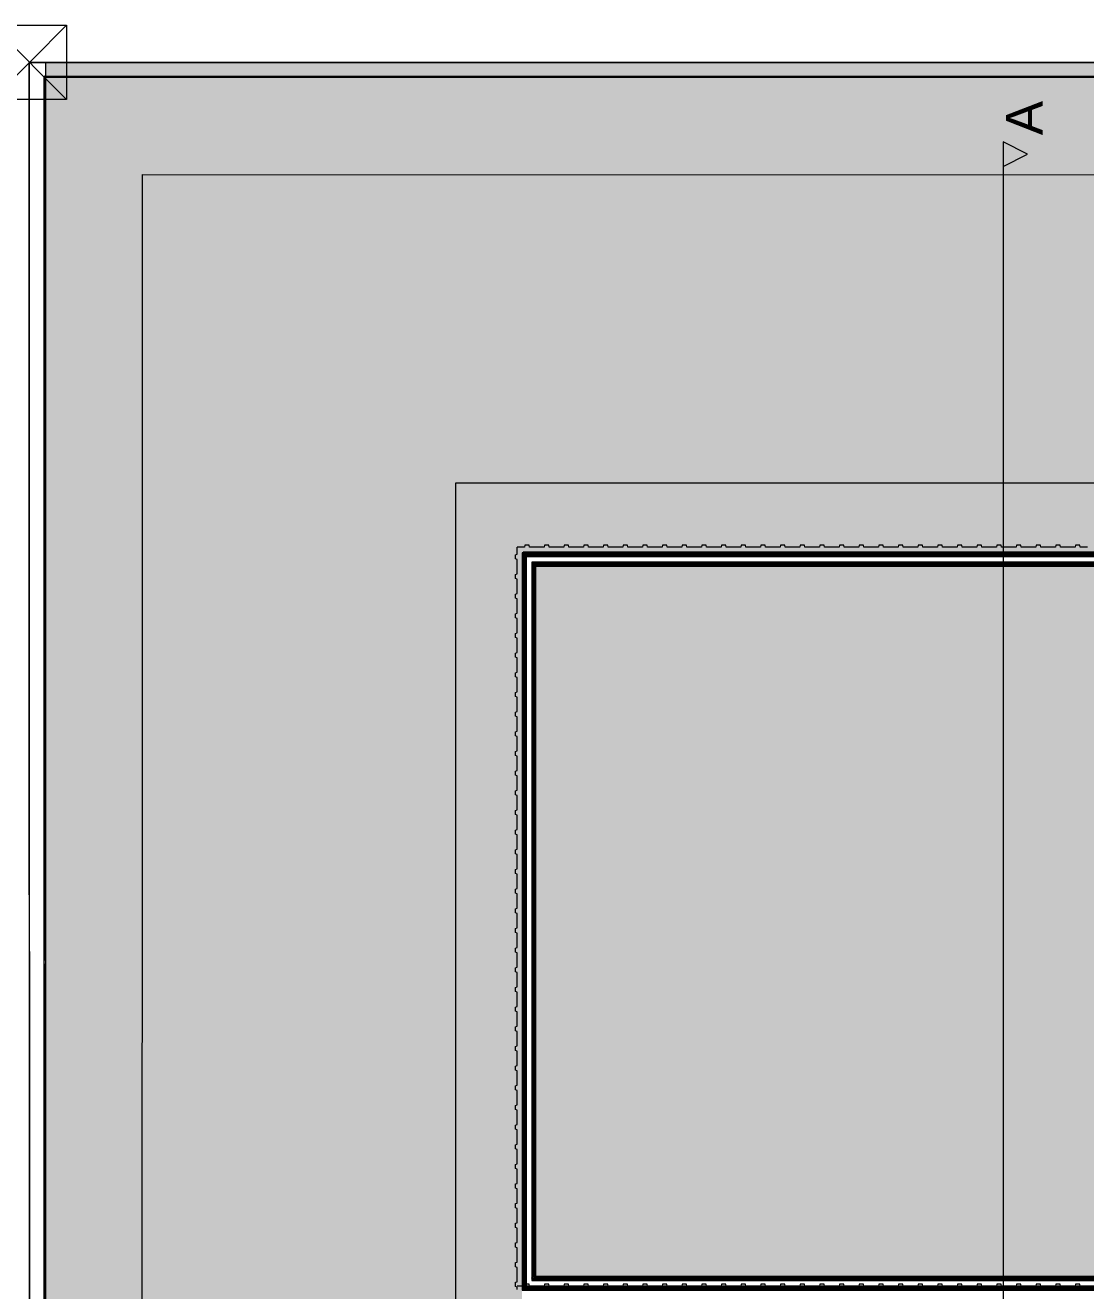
# Model space of a CAD drawing. Header units: millimetres. Extents: x 141848 to 1648660, y -465012 to -151356.
# Drawn here: x 152755 to 174324, y -188422 to -162683 of the extents above; entities that cross this region are included whole.
import ezdxf

# ---------------------------------------------------------------- set-up
doc = ezdxf.new("R2010")
doc.units = ezdxf.units.MM
doc.header["$MEASUREMENT"] = 0
doc.linetypes.add('Wipeout_Contour', pattern=[1000, 0, -1000])
for name, color, linetype in [('Divers - Dessin général', 7, 'Continuous'), ('Intérieur - Agencement', 7, 'Continuous'), ('Marques - Coupes', 7, 'Continuous'), ('Sols_ Dalles', 7, 'Continuous'), ('TopoAlt', 7, 'Continuous')]:
    doc.layers.add(name, color=color, linetype=linetype)
doc.styles.add('STYLE_GENERE_2', font='')
doc.styles.get('STYLE_GENERE_2').set_extended_font_data('Arial')
pattern_1 = [(45, (0, 175), (-55.68466, 55.68466), [0, -52.5, 0, -78.75]), (110, (175, 175), (74.000794, 26.934086), [0, -38.5, 0, -66.5])]
pattern_2 = [(45, (0, 0), (-7.0710678, 7.0710678), [])]

# ---------------------------------------------------------------- blocks, each defined once
blk = doc.blocks.new('Dalle_17_2', base_point=(162881, -188411))
at = {"layer": 'Sols_ Dalles', "linetype": 'Continuous', "lineweight": 0, "true_color": 0x3f3f3f}
blk.add_hatch(color=250, dxfattribs=at).paths.add_polyline_path([(162881, -188411), (191996, -188411), (219226, -188411), (219226, -173400), (162881, -173400)])
at = {"layer": 'Sols_ Dalles', "color": 250, "linetype": 'Continuous', "lineweight": 5, "true_color": 0x1f1f1f, "flags": 128}
blk.add_lwpolyline([(162881, -188411), (191996, -188411), (219226, -188411), (219226, -173400), (162881, -173400)], close=True, dxfattribs=at)
blk = doc.blocks.new('Mur_92_2', base_point=(162861, -173411))
at = {"color": 254, "linetype": 'Wipeout_Contour', "lineweight": 0, "ltscale": 1189537.602383008}
blk.add_wipeout([(162876, -173426), (162876, -173426), (162861, -173411), (162861, -173411), (162861, -173426)], dxfattribs=at)
at = {"linetype": 'Continuous', "lineweight": 5, "true_color": 0x5f5f5f}
h = blk.add_hatch(dxfattribs=at)
h.set_pattern_fill('Enduit_0002', color=251, style=0, pattern_type=2)
h.set_pattern_definition(pattern_1)
h.paths.add_polyline_path([(162876, -173426), (162876, -173426), (162861, -173411), (162861, -173411), (162861, -173426)])
h = blk.add_hatch(dxfattribs=at)
h.set_pattern_fill('Enduit_0002', color=251, style=0, pattern_type=2)
h.set_pattern_definition(pattern_1)
h.paths.add_polyline_path([(162876, -173426), (162876, -173426), (162876, -173426)])
at = {"color": 254, "linetype": 'Wipeout_Contour', "lineweight": 0, "ltscale": 1189839.153421994}
blk.add_wipeout([(162946, -173496), (162946, -173496), (162876, -173426), (162876, -173426), (162876, -173496)], dxfattribs=at)
at = {"linetype": 'Continuous', "lineweight": 5, "true_color": 0x5f5f5f}
h = blk.add_hatch(dxfattribs=at)
h.set_pattern_fill('Briques_terre_cuite__int_94', color=251, style=0, pattern_type=2)
h.set_pattern_definition(pattern_2)
h.paths.add_polyline_path([(162946, -173496), (162946, -173496), (162876, -173426), (162876, -173426), (162876, -173496)])
h = blk.add_hatch(dxfattribs=at)
h.set_pattern_fill('Briques_terre_cuite__int_94', color=251, style=0, pattern_type=2)
h.set_pattern_definition(pattern_2)
h.paths.add_polyline_path([(162946, -173496), (162946, -173496), (162946, -173496)])
at = {"color": 254, "linetype": 'Wipeout_Contour', "lineweight": 0, "ltscale": 1190476.01544338}
blk.add_wipeout([(163056, -173606), (163056, -173606), (162946, -173496), (162946, -173496), (162946, -173606)], dxfattribs=at)
at = {"linetype": 'Continuous', "lineweight": 5, "true_color": 0x5f5f5f}
h = blk.add_hatch(dxfattribs=at)
h.set_pattern_fill('Enduit_0002', color=251, style=0, pattern_type=2)
h.set_pattern_definition(pattern_1)
h.paths.add_polyline_path([(163126, -173676), (163126, -173691), (163141, -173691), (163126, -173676)])
at = {"color": 254, "linetype": 'Wipeout_Contour', "lineweight": 0, "ltscale": 1314299.566792344}
blk.add_wipeout([(162876, -173426), (219191, -173415), (219191, -173415), (219191, -173400), (162876, -173411)], dxfattribs=at)
at = {"linetype": 'Continuous', "lineweight": 5, "true_color": 0x5f5f5f}
h = blk.add_hatch(dxfattribs=at)
h.set_pattern_fill('Enduit_0002', color=251, style=0, pattern_type=2)
h.set_pattern_definition(pattern_1)
h.paths.add_polyline_path([(162876, -173426), (219191, -173415), (219191, -173415), (219191, -173400), (162876, -173411)])
at = {"color": 254, "linetype": 'Wipeout_Contour', "lineweight": 0, "ltscale": 952839.831692}
blk.add_wipeout([(163126, -173676), (163056, -173606), (163056, -173606), (163056, -173676)], dxfattribs=at)
at = {"linetype": 'Continuous', "lineweight": 5, "true_color": 0x5f5f5f}
h = blk.add_hatch(dxfattribs=at)
h.set_pattern_fill('Briques_terre_cuite__int_94', color=251, style=0, pattern_type=2)
h.set_pattern_definition(pattern_2)
h.paths.add_polyline_path([(163126, -173676), (163056, -173606), (163056, -173606), (163056, -173676)])
at = {"color": 254, "linetype": 'Wipeout_Contour', "lineweight": 0, "ltscale": 713720.790997}
blk.add_wipeout([(162876, -173411), (162861, -173411), (162876, -173426)], dxfattribs=at)
at = {"linetype": 'Continuous', "lineweight": 5, "true_color": 0x5f5f5f}
h = blk.add_hatch(dxfattribs=at)
h.set_pattern_fill('Enduit_0002', color=251, style=0, pattern_type=2)
h.set_pattern_definition(pattern_1)
h.paths.add_polyline_path([(162876, -173411), (162861, -173411), (162876, -173426)])
at = {"color": 254, "linetype": 'Wipeout_Contour', "lineweight": 0, "ltscale": 1314389.090496602}
blk.add_wipeout([(162946, -173496), (219121, -173485), (219121, -173485), (219121, -173415), (162946, -173426)], dxfattribs=at)
at = {"linetype": 'Continuous', "lineweight": 5, "true_color": 0x5f5f5f}
h = blk.add_hatch(dxfattribs=at)
h.set_pattern_fill('Briques_terre_cuite__int_94', color=251, style=0, pattern_type=2)
h.set_pattern_definition(pattern_2)
h.paths.add_polyline_path([(162946, -173496), (219121, -173485), (219121, -173485), (219121, -173415), (162946, -173426)])
at = {"color": 254, "linetype": 'Wipeout_Contour', "lineweight": 0, "ltscale": 713899.779704}
blk.add_wipeout([(162946, -173426), (162876, -173426), (162946, -173496)], dxfattribs=at)
at = {"linetype": 'Continuous', "lineweight": 5, "true_color": 0x5f5f5f}
h = blk.add_hatch(dxfattribs=at)
h.set_pattern_fill('Briques_terre_cuite__int_94', color=251, style=0, pattern_type=2)
h.set_pattern_definition(pattern_2)
h.paths.add_polyline_path([(162946, -173426), (162876, -173426), (162946, -173496)])
at = {"color": 254, "linetype": 'Wipeout_Contour', "lineweight": 0, "ltscale": 1314592.312209502}
blk.add_wipeout([(163056, -173606), (219011, -173595), (219011, -173595), (219011, -173485), (163056, -173496)], dxfattribs=at)
at = {"color": 254, "linetype": 'Wipeout_Contour', "lineweight": 0, "ltscale": 714280.513116}
blk.add_wipeout([(163056, -173496), (162946, -173496), (163056, -173606)], dxfattribs=at)
at = {"color": 7, "linetype": 'Continuous', "lineweight": 5}
for p, q in [((162876, -173426), (162876, -173426)), ((162876, -173426), (162876, -173496)), ((162946, -173426), (162876, -173426)), ((219121, -173415), (162946, -173426))]:
    blk.add_line(p, q, dxfattribs=at)
at = {"color": 7, "linetype": 'Continuous', "lineweight": 5, "flags": 128}
for points in [[(219206, -173400), (162861, -173411)], [(162861, -173411), (162861, -173426)]]:
    blk.add_lwpolyline(points, dxfattribs=at)
at = {"color": 254, "linetype": 'Wipeout_Contour', "lineweight": 0, "ltscale": 1035467.929953014}
blk.add_wipeout([(163141, -173691), (218926, -173680), (218926, -173665), (163141, -173676)], dxfattribs=at)
at = {"linetype": 'Continuous', "lineweight": 5, "true_color": 0x5f5f5f}
h = blk.add_hatch(dxfattribs=at)
h.set_pattern_fill('Enduit_0002', color=251, style=0, pattern_type=2)
h.set_pattern_definition(pattern_1)
h.paths.add_polyline_path([(163141, -173691), (218926, -173680), (218926, -173665), (163141, -173676)])
at = {"color": 254, "linetype": 'Wipeout_Contour', "lineweight": 0, "ltscale": 714844.432472}
blk.add_wipeout([(163141, -173676), (163126, -173676), (163141, -173691)], dxfattribs=at)
at = {"linetype": 'Continuous', "lineweight": 5, "true_color": 0x5f5f5f}
h = blk.add_hatch(dxfattribs=at)
h.set_pattern_fill('Enduit_0002', color=251, style=0, pattern_type=2)
h.set_pattern_definition(pattern_1)
h.paths.add_polyline_path([(163141, -173676), (163126, -173676), (163141, -173691)])
at = {"color": 254, "linetype": 'Wipeout_Contour', "lineweight": 0, "ltscale": 1035356.158140917}
blk.add_wipeout([(163126, -173676), (218941, -173665), (218941, -173595), (163126, -173606)], dxfattribs=at)
at = {"linetype": 'Continuous', "lineweight": 5, "true_color": 0x5f5f5f}
h = blk.add_hatch(dxfattribs=at)
h.set_pattern_fill('Briques_terre_cuite__int_94', color=251, style=0, pattern_type=2)
h.set_pattern_definition(pattern_2)
h.paths.add_polyline_path([(163126, -173676), (218941, -173665), (218941, -173595), (163126, -173606)])
at = {"color": 254, "linetype": 'Wipeout_Contour', "lineweight": 0, "ltscale": 714663.009177}
blk.add_wipeout([(163126, -173606), (163056, -173606), (163126, -173676)], dxfattribs=at)
at = {"linetype": 'Continuous', "lineweight": 5, "true_color": 0x5f5f5f}
h = blk.add_hatch(dxfattribs=at)
h.set_pattern_fill('Briques_terre_cuite__int_94', color=251, style=0, pattern_type=2)
h.set_pattern_definition(pattern_2)
h.paths.add_polyline_path([(163126, -173606), (163056, -173606), (163126, -173676)])
at = {"color": 7, "linetype": 'Continuous', "lineweight": 5}
for p, q in [((162946, -173496), (162946, -173496)), ((162946, -173496), (162946, -173606)), ((163056, -173496), (162946, -173496)), ((219011, -173485), (163056, -173496)), ((163056, -173606), (163056, -173606)), ((163056, -173606), (163056, -173676)), ((163126, -173606), (163056, -173606)), ((218941, -173595), (163126, -173606)), ((163126, -173676), (218941, -173665)), ((163126, -173676), (163126, -173691))]:
    blk.add_line(p, q, dxfattribs=at)
at = {"color": 7, "linetype": 'Continuous', "lineweight": 5, "flags": 128}
blk.add_lwpolyline([(163141, -173691), (218926, -173680)], dxfattribs=at)
blk = doc.blocks.new('Mur_97_2', base_point=(162861, -188411))
at = {"linetype": 'Continuous', "lineweight": 5, "true_color": 0x5f5f5f}
h = blk.add_hatch(dxfattribs=at)
h.set_pattern_fill('Enduit_0002', color=251, style=0, pattern_type=2)
h.set_pattern_definition(pattern_1)
h.paths.add_polyline_path([(162861, -173411), (162861, -173411), (162861, -173411)])
at = {"color": 254, "linetype": 'Wipeout_Contour', "lineweight": 0, "ltscale": 747135.691001}
blk.add_wipeout([(162876, -188396), (162861, -188411), (162876, -188411)], dxfattribs=at)
at = {"linetype": 'Continuous', "lineweight": 5, "true_color": 0x5f5f5f}
h = blk.add_hatch(dxfattribs=at)
h.set_pattern_fill('Enduit_0002', color=251, style=0, pattern_type=2)
h.set_pattern_definition(pattern_1)
h.paths.add_polyline_path([(162876, -188396), (162861, -188411), (162876, -188411)])
at = {"color": 254, "linetype": 'Wipeout_Contour', "lineweight": 0, "ltscale": 747161.438435}
blk.add_wipeout([(162946, -188326), (162876, -188396), (162946, -188396)], dxfattribs=at)
at = {"linetype": 'Continuous', "lineweight": 5, "true_color": 0x5f5f5f}
h = blk.add_hatch(dxfattribs=at)
h.set_pattern_fill('Briques_terre_cuite__int_94', color=251, style=0, pattern_type=2)
h.set_pattern_definition(pattern_2)
h.paths.add_polyline_path([(162946, -188326), (162876, -188396), (162946, -188396)])
at = {"color": 254, "linetype": 'Wipeout_Contour', "lineweight": 0, "ltscale": 747162.170705}
blk.add_wipeout([(163056, -188216), (162946, -188326), (163056, -188326)], dxfattribs=at)
at = {"color": 254, "linetype": 'Wipeout_Contour', "lineweight": 0, "ltscale": 973897.616272}
blk.add_wipeout([(162876, -188396), (162876, -173426), (162861, -173426), (162861, -188396)], dxfattribs=at)
at = {"color": 254, "linetype": 'Wipeout_Contour', "lineweight": 0, "ltscale": 747055.019261}
blk.add_wipeout([(163141, -188131), (163126, -188146), (163141, -188146)], dxfattribs=at)
at = {"linetype": 'Continuous', "lineweight": 5, "true_color": 0x5f5f5f}
h = blk.add_hatch(dxfattribs=at)
h.set_pattern_fill('Enduit_0002', color=251, style=0, pattern_type=2)
h.set_pattern_definition(pattern_1)
h.paths.add_polyline_path([(162876, -188396), (162876, -173426), (162861, -173426), (162861, -188396)])
h = blk.add_hatch(dxfattribs=at)
h.set_pattern_fill('Enduit_0002', color=251, style=0, pattern_type=2)
h.set_pattern_definition(pattern_1)
h.paths.add_polyline_path([(163141, -188131), (163126, -188146), (163141, -188146)])
at = {"color": 254, "linetype": 'Wipeout_Contour', "lineweight": 0, "ltscale": 747106.645375}
blk.add_wipeout([(163126, -188146), (163056, -188216), (163126, -188216)], dxfattribs=at)
at = {"color": 254, "linetype": 'Wipeout_Contour', "lineweight": 0, "ltscale": 747114.431092}
blk.add_wipeout([(162861, -188396), (162861, -188411), (162876, -188396)], dxfattribs=at)
at = {"linetype": 'Continuous', "lineweight": 5, "true_color": 0x5f5f5f}
h = blk.add_hatch(dxfattribs=at)
h.set_pattern_fill('Briques_terre_cuite__int_94', color=251, style=0, pattern_type=2)
h.set_pattern_definition(pattern_2)
h.paths.add_polyline_path([(163126, -188146), (163056, -188216), (163126, -188216)])
h = blk.add_hatch(dxfattribs=at)
h.set_pattern_fill('Enduit_0002', color=251, style=0, pattern_type=2)
h.set_pattern_definition(pattern_1)
h.paths.add_polyline_path([(162861, -188396), (162861, -188411), (162876, -188396)])
at = {"color": 254, "linetype": 'Wipeout_Contour', "lineweight": 0, "ltscale": 974007.537374}
blk.add_wipeout([(162946, -188326), (162946, -173496), (162876, -173496), (162876, -188326)], dxfattribs=at)
at = {"linetype": 'Continuous', "lineweight": 5, "true_color": 0x5f5f5f}
h = blk.add_hatch(dxfattribs=at)
h.set_pattern_fill('Briques_terre_cuite__int_94', color=251, style=0, pattern_type=2)
h.set_pattern_definition(pattern_2)
h.paths.add_polyline_path([(162946, -188326), (162946, -173496), (162876, -173496), (162876, -188326)])
at = {"color": 254, "linetype": 'Wipeout_Contour', "lineweight": 0, "ltscale": 747062.600093}
blk.add_wipeout([(162876, -188326), (162876, -188396), (162946, -188326)], dxfattribs=at)
at = {"linetype": 'Continuous', "lineweight": 5, "true_color": 0x5f5f5f}
h = blk.add_hatch(dxfattribs=at)
h.set_pattern_fill('Briques_terre_cuite__int_94', color=251, style=0, pattern_type=2)
h.set_pattern_definition(pattern_2)
h.paths.add_polyline_path([(162876, -188326), (162876, -188396), (162946, -188326)])
at = {"color": 254, "linetype": 'Wipeout_Contour', "lineweight": 0, "ltscale": 974242.539655}
blk.add_wipeout([(163056, -188216), (163056, -173606), (162946, -173606), (162946, -188216)], dxfattribs=at)
at = {"color": 7, "linetype": 'Continuous', "lineweight": 5}
blk.add_line((162876, -173426), (162876, -173496), dxfattribs=at)
at = {"color": 254, "linetype": 'Wipeout_Contour', "lineweight": 0, "ltscale": 747006.906715}
blk.add_wipeout([(162946, -188216), (162946, -188326), (163056, -188216)], dxfattribs=at)
at = {"color": 7, "linetype": 'Continuous', "lineweight": 5}
for p, q in [((162876, -173496), (162876, -188326)), ((162876, -188326), (162876, -188396)), ((162876, -188396), (162946, -188396))]:
    blk.add_line(p, q, dxfattribs=at)
at = {"color": 7, "linetype": 'Continuous', "lineweight": 5, "flags": 128}
for points in [[(162861, -173426), (162861, -188411)], [(162861, -188411), (162876, -188411)]]:
    blk.add_lwpolyline(points, dxfattribs=at)
at = {"color": 254, "linetype": 'Wipeout_Contour', "lineweight": 0, "ltscale": 974592.870913}
blk.add_wipeout([(163141, -188131), (163141, -173691), (163126, -173691), (163126, -188131)], dxfattribs=at)
at = {"linetype": 'Continuous', "lineweight": 5, "true_color": 0x5f5f5f}
h = blk.add_hatch(dxfattribs=at)
h.set_pattern_fill('Enduit_0002', color=251, style=0, pattern_type=2)
h.set_pattern_definition(pattern_1)
h.paths.add_polyline_path([(163141, -188131), (163141, -173691), (163126, -173691), (163126, -188131)])
at = {"color": 254, "linetype": 'Wipeout_Contour', "lineweight": 0, "ltscale": 747033.759184}
blk.add_wipeout([(163126, -188131), (163126, -188146), (163141, -188131)], dxfattribs=at)
at = {"linetype": 'Continuous', "lineweight": 5, "true_color": 0x5f5f5f}
h = blk.add_hatch(dxfattribs=at)
h.set_pattern_fill('Enduit_0002', color=251, style=0, pattern_type=2)
h.set_pattern_definition(pattern_1)
h.paths.add_polyline_path([(163126, -188131), (163126, -188146), (163141, -188131)])
at = {"color": 254, "linetype": 'Wipeout_Contour', "lineweight": 0, "ltscale": 974479.821235}
blk.add_wipeout([(163126, -188146), (163126, -173676), (163056, -173676), (163056, -188146)], dxfattribs=at)
at = {"linetype": 'Continuous', "lineweight": 5, "true_color": 0x5f5f5f}
h = blk.add_hatch(dxfattribs=at)
h.set_pattern_fill('Briques_terre_cuite__int_94', color=251, style=0, pattern_type=2)
h.set_pattern_definition(pattern_2)
h.paths.add_polyline_path([(163126, -188146), (163126, -173676), (163056, -173676), (163056, -188146)])
at = {"color": 7, "linetype": 'Continuous', "lineweight": 5}
for p, q in [((162946, -173496), (162946, -173606)), ((163056, -173606), (163056, -173676)), ((163126, -173676), (163126, -173691))]:
    blk.add_line(p, q, dxfattribs=at)
at = {"color": 254, "linetype": 'Wipeout_Contour', "lineweight": 0, "ltscale": 747007.801228}
blk.add_wipeout([(163056, -188146), (163056, -188216), (163126, -188146)], dxfattribs=at)
at = {"linetype": 'Continuous', "lineweight": 5, "true_color": 0x5f5f5f}
h = blk.add_hatch(dxfattribs=at)
h.set_pattern_fill('Briques_terre_cuite__int_94', color=251, style=0, pattern_type=2)
h.set_pattern_definition(pattern_2)
h.paths.add_polyline_path([(163056, -188146), (163056, -188216), (163126, -188146)])
at = {"color": 7, "linetype": 'Continuous', "lineweight": 5}
for p, q in [((162946, -173606), (162946, -188216)), ((163056, -173676), (163056, -188146)), ((163126, -188146), (163126, -173691)), ((163056, -188146), (163056, -188216)), ((163126, -188146), (163141, -188146)), ((162946, -188216), (162946, -188326)), ((162946, -188326), (163056, -188326)), ((163056, -188216), (163126, -188216))]:
    blk.add_line(p, q, dxfattribs=at)
at = {"color": 7, "linetype": 'Continuous', "lineweight": 5, "flags": 128}
blk.add_lwpolyline([(163141, -188131), (163141, -173691)], dxfattribs=at)
blk = doc.blocks.new('Mur_115_2', base_point=(185576, -188411))
at = {"color": 254, "linetype": 'Wipeout_Contour', "lineweight": 0, "ltscale": 1026994.661016518}
blk.add_wipeout([(162876, -188411), (185576, -188411), (185576, -188396), (162876, -188396)], dxfattribs=at)
at = {"linetype": 'Continuous', "lineweight": 5, "true_color": 0x5f5f5f}
h = blk.add_hatch(dxfattribs=at)
h.set_pattern_fill('Enduit_0002', color=251, style=0, pattern_type=2)
h.set_pattern_definition(pattern_1)
h.paths.add_polyline_path([(162876, -188411), (185576, -188411), (185576, -188396), (162876, -188396)])
at = {"color": 254, "linetype": 'Wipeout_Contour', "lineweight": 0, "ltscale": 1026961.395313231}
blk.add_wipeout([(162946, -188396), (185576, -188396), (185576, -188326), (162946, -188326)], dxfattribs=at)
at = {"linetype": 'Continuous', "lineweight": 5, "true_color": 0x5f5f5f}
h = blk.add_hatch(dxfattribs=at)
h.set_pattern_fill('Briques_terre_cuite__int_94', color=251, style=0, pattern_type=2)
h.set_pattern_definition(pattern_2)
h.paths.add_polyline_path([(162946, -188396), (185576, -188396), (185576, -188326), (162946, -188326)])
at = {"color": 254, "linetype": 'Wipeout_Contour', "lineweight": 0, "ltscale": 1026841.07623664}
blk.add_wipeout([(163056, -188326), (185576, -188326), (185576, -188216), (163056, -188216)], dxfattribs=at)
at = {"color": 7, "linetype": 'Continuous', "lineweight": 5}
for p, q in [((162876, -188396), (162946, -188396)), ((162946, -188396), (185576, -188396))]:
    blk.add_line(p, q, dxfattribs=at)
at = {"color": 7, "linetype": 'Continuous', "lineweight": 5, "flags": 128}
blk.add_lwpolyline([(162876, -188411), (185576, -188411)], dxfattribs=at)
at = {"color": 254, "linetype": 'Wipeout_Contour', "lineweight": 0, "ltscale": 1026563.438399531}
blk.add_wipeout([(163141, -188146), (185576, -188146), (185576, -188131), (163141, -188131)], dxfattribs=at)
at = {"linetype": 'Continuous', "lineweight": 5, "true_color": 0x5f5f5f}
h = blk.add_hatch(dxfattribs=at)
h.set_pattern_fill('Enduit_0002', color=251, style=0, pattern_type=2)
h.set_pattern_definition(pattern_1)
h.paths.add_polyline_path([(163141, -188146), (185576, -188146), (185576, -188131), (163141, -188131)])
at = {"color": 254, "linetype": 'Wipeout_Contour', "lineweight": 0, "ltscale": 1026668.531769173}
blk.add_wipeout([(163126, -188216), (185576, -188216), (185576, -188146), (163126, -188146)], dxfattribs=at)
at = {"linetype": 'Continuous', "lineweight": 5, "true_color": 0x5f5f5f}
h = blk.add_hatch(dxfattribs=at)
h.set_pattern_fill('Briques_terre_cuite__int_94', color=251, style=0, pattern_type=2)
h.set_pattern_definition(pattern_2)
h.paths.add_polyline_path([(163126, -188216), (185576, -188216), (185576, -188146), (163126, -188146)])
at = {"color": 7, "linetype": 'Continuous', "lineweight": 5}
for p, q in [((163126, -188146), (163141, -188146)), ((185576, -188146), (163141, -188146)), ((162946, -188326), (163056, -188326)), ((163056, -188216), (163126, -188216)), ((163056, -188326), (185576, -188326)), ((163126, -188216), (185576, -188216))]:
    blk.add_line(p, q, dxfattribs=at)
at = {"color": 7, "linetype": 'Continuous', "lineweight": 5, "flags": 128}
blk.add_lwpolyline([(185576, -188131), (163141, -188131)], dxfattribs=at)
blk = doc.blocks.new('Tôle profilée 25_9')
at = {"color": 7, "linetype": 'Continuous', "lineweight": 5}
for p, q in [((0, 11600), (0, 11452.775)), ((0, 11452.775), (-38, 11443.25)), ((-38, 11443.25), (-38, 11356.75)), ((-38, 11356.75), (0, 11347.225)), ((0, 11347.225), (0, 11200)), ((0, 11200), (0, 11052.775)), ((0, 11052.775), (-38, 11043.25)), ((-38, 11043.25), (-38, 10956.75)), ((-38, 10956.75), (0, 10947.225)), ((0, 10947.225), (0, 10800)), ((0, 10652.775), (-38, 10643.25)), ((-38, 10643.25), (-38, 10556.75)), ((-38, 10556.75), (0, 10547.225)), ((0, 10800), (0, 10652.775)), ((0, 10547.225), (0, 10400)), ((0, 10400), (0, 10252.775)), ((0, 10252.775), (-38, 10243.25)), ((-38, 10243.25), (-38, 10156.75)), ((-38, 10156.75), (0, 10147.225)), ((0, 10147.225), (0, 10000)), ((0, 9852.775), (-38, 9843.25)), ((-38, 9843.25), (-38, 9756.75)), ((0, 10000), (0, 9852.775)), ((-38, 9756.75), (0, 9747.225)), ((0, 9747.225), (0, 9600)), ((0, 9600), (0, 9452.775)), ((0, 9452.775), (-38, 9443.25)), ((-38, 9443.25), (-38, 9356.75)), ((-38, 9356.75), (0, 9347.225)), ((0, 9347.225), (0, 9200)), ((0, 9052.775), (-38, 9043.25)), ((-38, 9043.25), (-38, 8956.75)), ((0, 9200), (0, 9052.775)), ((-38, 8956.75), (0, 8947.225)), ((0, 8947.225), (0, 8800)), ((0, 8800), (0, 8652.775)), ((0, 8652.775), (-38, 8643.25)), ((-38, 8643.25), (-38, 8556.75)), ((-38, 8556.75), (0, 8547.225)), ((0, 8547.225), (0, 8400)), ((0, 8252.775), (-38, 8243.25)), ((-38, 8243.25), (-38, 8156.75)), ((0, 8400), (0, 8252.775)), ((-38, 8156.75), (0, 8147.225)), ((0, 8147.225), (0, 8000)), ((0, 8000), (0, 7852.775)), ((0, 7852.775), (-38, 7843.25)), ((-38, 7843.25), (-38, 7756.75)), ((-38, 7756.75), (0, 7747.225)), ((0, 7747.225), (0, 7600)), ((0, 7600), (0, 7452.775)), ((0, 7452.775), (-38, 7443.25)), ((-38, 7443.25), (-38, 7356.75)), ((-38, 7356.75), (0, 7347.225)), ((0, 7347.225), (0, 7200)), ((0, 7052.775), (-38, 7043.25)), ((-38, 7043.25), (-38, 6956.75)), ((-38, 6956.75), (0, 6947.225)), ((0, 7200), (0, 7052.775)), ((0, 6947.225), (0, 6800)), ((0, 6800), (0, 6652.775)), ((0, 6652.775), (-38, 6643.25)), ((-38, 6643.25), (-38, 6556.75)), ((-38, 6556.75), (0, 6547.225)), ((0, 6547.225), (0, 6400)), ((0, 6252.775), (-38, 6243.25)), ((-38, 6243.25), (-38, 6156.75)), ((0, 6400), (0, 6252.775)), ((-38, 6156.75), (0, 6147.225)), ((0, 6147.225), (0, 6000)), ((0, 6000), (0, 5852.775)), ((0, 5852.775), (-38, 5843.25)), ((-38, 5843.25), (-38, 5756.75)), ((-38, 5756.75), (0, 5747.225)), ((0, 5747.225), (0, 5600)), ((0, 5452.775), (-38, 5443.25)), ((-38, 5443.25), (-38, 5356.75)), ((0, 5600), (0, 5452.775)), ((-38, 5356.75), (0, 5347.225)), ((0, 5347.225), (0, 5200)), ((0, 5200), (0, 5052.775)), ((0, 5052.775), (-38, 5043.25)), ((-38, 5043.25), (-38, 4956.75)), ((-38, 4956.75), (0, 4947.225)), ((0, 4947.225), (0, 4800)), ((0, 4652.775), (-38, 4643.25)), ((-38, 4643.25), (-38, 4556.75)), ((0, 4800), (0, 4652.775)), ((-38, 4556.75), (0, 4547.225)), ((0, 4547.225), (0, 4400)), ((0, 4400), (0, 4252.775)), ((0, 4252.775), (-38, 4243.25)), ((-38, 4243.25), (-38, 4156.75)), ((-38, 4156.75), (0, 4147.225)), ((0, 4147.225), (0, 4000)), ((0, 4000), (0, 3852.775)), ((0, 3852.775), (-38, 3843.25)), ((-38, 3843.25), (-38, 3756.75)), ((-38, 3756.75), (0, 3747.225)), ((0, 3747.225), (0, 3600)), ((0, 3452.775), (-38, 3443.25)), ((-38, 3443.25), (-38, 3356.75)), ((-38, 3356.75), (0, 3347.225)), ((0, 3600), (0, 3452.775)), ((0, 3347.225), (0, 3200)), ((0, 3200), (0, 3052.775)), ((0, 3052.775), (-38, 3043.25)), ((-38, 3043.25), (-38, 2956.75)), ((-38, 2956.75), (0, 2947.225)), ((0, 2947.225), (0, 2800)), ((0, 2652.775), (-38, 2643.25)), ((-38, 2643.25), (-38, 2556.75)), ((0, 2800), (0, 2652.775)), ((-38, 2556.75), (0, 2547.225)), ((0, 2547.225), (0, 2400)), ((0, 2400), (0, 2252.775)), ((0, 2252.775), (-38, 2243.25)), ((-38, 2243.25), (-38, 2156.75)), ((-38, 2156.75), (0, 2147.225)), ((0, 2147.225), (0, 2000)), ((0, 1852.775), (-38, 1843.25)), ((-38, 1843.25), (-38, 1756.75)), ((0, 2000), (0, 1852.775)), ((-38, 1756.75), (0, 1747.225)), ((0, 1747.225), (0, 1600)), ((0, 1600), (0, 1452.775)), ((0, 1452.775), (-38, 1443.25)), ((-38, 1443.25), (-38, 1356.75)), ((-38, 1356.75), (0, 1347.225)), ((0, 1347.225), (0, 1200)), ((0, 1052.775), (-38, 1043.25)), ((-38, 1043.25), (-38, 956.75)), ((0, 1200), (0, 1052.775)), ((-38, 956.75), (0, 947.225)), ((0, 947.225), (0, 800)), ((0, 800), (0, 652.775)), ((0, 652.775), (-38, 643.25)), ((-38, 643.25), (-38, 556.75)), ((-38, 556.75), (0, 547.225)), ((0, 547.225), (0, 400)), ((0, 400), (0, 252.775)), ((0, 252.775), (-38, 243.25)), ((-38, 243.25), (-38, 156.75)), ((-38, 156.75), (0, 147.225)), ((0, 147.225), (0, 0))]:
    blk.add_line(p, q, dxfattribs=at)
blk = doc.blocks.new('Tôle profilée 25_13')
at = {"color": 7, "linetype": 'Continuous', "lineweight": 5}
for p, q in [((0, 15052.775), (-38, 15043.25)), ((-38, 15043.25), (-38, 14956.75)), ((-38, 14956.75), (0, 14947.225)), ((0, 15100.328), (0, 15052.775)), ((0, 14947.225), (0, 14800)), ((0, 14800), (0, 14652.775)), ((0, 14652.775), (-38, 14643.25)), ((-38, 14643.25), (-38, 14556.75)), ((-38, 14556.75), (0, 14547.225)), ((0, 14547.225), (0, 14400)), ((0, 14252.775), (-38, 14243.25)), ((-38, 14243.25), (-38, 14156.75)), ((-38, 14156.75), (0, 14147.225)), ((0, 14400), (0, 14252.775)), ((0, 14147.225), (0, 14000)), ((0, 14000), (0, 13852.775)), ((0, 13852.775), (-38, 13843.25)), ((-38, 13843.25), (-38, 13756.75)), ((-38, 13756.75), (0, 13747.225)), ((0, 13747.225), (0, 13600)), ((0, 13452.775), (-38, 13443.25)), ((-38, 13443.25), (-38, 13356.75)), ((0, 13600), (0, 13452.775)), ((-38, 13356.75), (0, 13347.225)), ((0, 13347.225), (0, 13200)), ((0, 13200), (0, 13052.775)), ((0, 13052.775), (-38, 13043.25)), ((-38, 13043.25), (-38, 12956.75)), ((-38, 12956.75), (0, 12947.225)), ((0, 12947.225), (0, 12800)), ((0, 12652.775), (-38, 12643.25)), ((-38, 12643.25), (-38, 12556.75)), ((0, 12800), (0, 12652.775)), ((-38, 12556.75), (0, 12547.225)), ((0, 12547.225), (0, 12400)), ((0, 12400), (0, 12252.775)), ((0, 12252.775), (-38, 12243.25)), ((-38, 12243.25), (-38, 12156.75)), ((-38, 12156.75), (0, 12147.225)), ((0, 12147.225), (0, 12000)), ((0, 11852.775), (-38, 11843.25)), ((-38, 11843.25), (-38, 11756.75)), ((0, 12000), (0, 11852.775)), ((-38, 11756.75), (0, 11747.225)), ((0, 11747.225), (0, 11600)), ((0, 11600), (0, 11452.775)), ((0, 11452.775), (-38, 11443.25)), ((-38, 11443.25), (-38, 11356.75)), ((-38, 11356.75), (0, 11347.225)), ((0, 11347.225), (0, 11200)), ((0, 11200), (0, 11052.775)), ((0, 11052.775), (-38, 11043.25)), ((-38, 11043.25), (-38, 10956.75)), ((-38, 10956.75), (0, 10947.225)), ((0, 10947.225), (0, 10800)), ((0, 10652.775), (-38, 10643.25)), ((-38, 10643.25), (-38, 10556.75)), ((-38, 10556.75), (0, 10547.225)), ((0, 10800), (0, 10652.775)), ((0, 10547.225), (0, 10400)), ((0, 10400), (0, 10252.775)), ((0, 10252.775), (-38, 10243.25)), ((-38, 10243.25), (-38, 10156.75)), ((-38, 10156.75), (0, 10147.225)), ((0, 10147.225), (0, 10000)), ((0, 9852.775), (-38, 9843.25)), ((-38, 9843.25), (-38, 9756.75)), ((0, 10000), (0, 9852.775)), ((-38, 9756.75), (0, 9747.225)), ((0, 9747.225), (0, 9600)), ((0, 9600), (0, 9452.775)), ((0, 9452.775), (-38, 9443.25)), ((-38, 9443.25), (-38, 9356.75)), ((-38, 9356.75), (0, 9347.225)), ((0, 9347.225), (0, 9200)), ((0, 9052.775), (-38, 9043.25)), ((-38, 9043.25), (-38, 8956.75)), ((0, 9200), (0, 9052.775)), ((-38, 8956.75), (0, 8947.225)), ((0, 8947.225), (0, 8800)), ((0, 8800), (0, 8652.775)), ((0, 8652.775), (-38, 8643.25)), ((-38, 8643.25), (-38, 8556.75)), ((-38, 8556.75), (0, 8547.225)), ((0, 8547.225), (0, 8400)), ((0, 8252.775), (-38, 8243.25)), ((-38, 8243.25), (-38, 8156.75)), ((0, 8400), (0, 8252.775)), ((-38, 8156.75), (0, 8147.225)), ((0, 8147.225), (0, 8000)), ((0, 8000), (0, 7852.775)), ((0, 7852.775), (-38, 7843.25)), ((-38, 7843.25), (-38, 7756.75)), ((-38, 7756.75), (0, 7747.225)), ((0, 7747.225), (0, 7600)), ((0, 7600), (0, 7452.775)), ((0, 7452.775), (-38, 7443.25)), ((-38, 7443.25), (-38, 7356.75)), ((-38, 7356.75), (0, 7347.225)), ((0, 7347.225), (0, 7200)), ((0, 7052.775), (-38, 7043.25)), ((-38, 7043.25), (-38, 6956.75)), ((-38, 6956.75), (0, 6947.225)), ((0, 7200), (0, 7052.775)), ((0, 6947.225), (0, 6800)), ((0, 6800), (0, 6652.775)), ((0, 6652.775), (-38, 6643.25)), ((-38, 6643.25), (-38, 6556.75)), ((-38, 6556.75), (0, 6547.225)), ((0, 6547.225), (0, 6400)), ((0, 6252.775), (-38, 6243.25)), ((-38, 6243.25), (-38, 6156.75)), ((0, 6400), (0, 6252.775)), ((-38, 6156.75), (0, 6147.225)), ((0, 6147.225), (0, 6000)), ((0, 6000), (0, 5852.775)), ((0, 5852.775), (-38, 5843.25)), ((-38, 5843.25), (-38, 5756.75)), ((-38, 5756.75), (0, 5747.225)), ((0, 5747.225), (0, 5600)), ((0, 5452.775), (-38, 5443.25)), ((-38, 5443.25), (-38, 5356.75)), ((0, 5600), (0, 5452.775)), ((-38, 5356.75), (0, 5347.225)), ((0, 5347.225), (0, 5200)), ((0, 5200), (0, 5052.775)), ((0, 5052.775), (-38, 5043.25)), ((-38, 5043.25), (-38, 4956.75)), ((-38, 4956.75), (0, 4947.225)), ((0, 4947.225), (0, 4800)), ((0, 4652.775), (-38, 4643.25)), ((-38, 4643.25), (-38, 4556.75)), ((0, 4800), (0, 4652.775)), ((-38, 4556.75), (0, 4547.225)), ((0, 4547.225), (0, 4400)), ((0, 4400), (0, 4252.775)), ((0, 4252.775), (-38, 4243.25)), ((-38, 4243.25), (-38, 4156.75)), ((-38, 4156.75), (0, 4147.225)), ((0, 4147.225), (0, 4000)), ((0, 4000), (0, 3852.775)), ((0, 3852.775), (-38, 3843.25)), ((-38, 3843.25), (-38, 3756.75)), ((-38, 3756.75), (0, 3747.225)), ((0, 3747.225), (0, 3600)), ((0, 3452.775), (-38, 3443.25)), ((-38, 3443.25), (-38, 3356.75)), ((-38, 3356.75), (0, 3347.225)), ((0, 3600), (0, 3452.775)), ((0, 3347.225), (0, 3200)), ((0, 3200), (0, 3052.775)), ((0, 3052.775), (-38, 3043.25)), ((-38, 3043.25), (-38, 2956.75)), ((-38, 2956.75), (0, 2947.225)), ((0, 2947.225), (0, 2800)), ((0, 2652.775), (-38, 2643.25)), ((-38, 2643.25), (-38, 2556.75)), ((0, 2800), (0, 2652.775)), ((-38, 2556.75), (0, 2547.225)), ((0, 2547.225), (0, 2400)), ((0, 2400), (0, 2252.775)), ((0, 2252.775), (-38, 2243.25)), ((-38, 2243.25), (-38, 2156.75)), ((-38, 2156.75), (0, 2147.225)), ((0, 2147.225), (0, 2000)), ((0, 1852.775), (-38, 1843.25)), ((-38, 1843.25), (-38, 1756.75)), ((0, 2000), (0, 1852.775)), ((-38, 1756.75), (0, 1747.225)), ((0, 1747.225), (0, 1600)), ((0, 1600), (0, 1452.775)), ((0, 1452.775), (-38, 1443.25)), ((-38, 1443.25), (-38, 1356.75)), ((-38, 1356.75), (0, 1347.225)), ((0, 1347.225), (0, 1200)), ((0, 1052.775), (-38, 1043.25)), ((-38, 1043.25), (-38, 956.75)), ((0, 1200), (0, 1052.775)), ((-38, 956.75), (0, 947.225)), ((0, 947.225), (0, 800)), ((0, 800), (0, 652.775)), ((0, 652.775), (-38, 643.25)), ((-38, 643.25), (-38, 556.75)), ((-38, 556.75), (0, 547.225)), ((0, 547.225), (0, 400)), ((0, 400), (0, 252.775)), ((0, 252.775), (-38, 243.25)), ((-38, 243.25), (-38, 156.75)), ((-38, 156.75), (0, 147.225)), ((0, 147.225), (0, 0))]:
    blk.add_line(p, q, dxfattribs=at)
blk = doc.blocks.new('Tôle profilée 25_14')
at = {"color": 7, "linetype": 'Continuous', "lineweight": 5}
for p, q in [((0, 15214.861), (0, 15200)), ((0, 15200), (0, 15052.775)), ((0, 15052.775), (-38, 15043.25)), ((-38, 15043.25), (-38, 14956.75)), ((-38, 14956.75), (0, 14947.225)), ((0, 14947.225), (0, 14800)), ((0, 14800), (0, 14652.775)), ((0, 14652.775), (-38, 14643.25)), ((-38, 14643.25), (-38, 14556.75)), ((-38, 14556.75), (0, 14547.225)), ((0, 14547.225), (0, 14400)), ((0, 14252.775), (-38, 14243.25)), ((-38, 14243.25), (-38, 14156.75)), ((-38, 14156.75), (0, 14147.225)), ((0, 14400), (0, 14252.775)), ((0, 14147.225), (0, 14000)), ((0, 14000), (0, 13852.775)), ((0, 13852.775), (-38, 13843.25)), ((-38, 13843.25), (-38, 13756.75)), ((-38, 13756.75), (0, 13747.225)), ((0, 13747.225), (0, 13600)), ((0, 13452.775), (-38, 13443.25)), ((-38, 13443.25), (-38, 13356.75)), ((0, 13600), (0, 13452.775)), ((-38, 13356.75), (0, 13347.225)), ((0, 13347.225), (0, 13200)), ((0, 13200), (0, 13052.775)), ((0, 13052.775), (-38, 13043.25)), ((-38, 13043.25), (-38, 12956.75)), ((-38, 12956.75), (0, 12947.225)), ((0, 12947.225), (0, 12800)), ((0, 12652.775), (-38, 12643.25)), ((-38, 12643.25), (-38, 12556.75)), ((0, 12800), (0, 12652.775)), ((-38, 12556.75), (0, 12547.225)), ((0, 12547.225), (0, 12400)), ((0, 12400), (0, 12252.775)), ((0, 12252.775), (-38, 12243.25)), ((-38, 12243.25), (-38, 12156.75)), ((-38, 12156.75), (0, 12147.225)), ((0, 12147.225), (0, 12000)), ((0, 11852.775), (-38, 11843.25)), ((-38, 11843.25), (-38, 11756.75)), ((0, 12000), (0, 11852.775)), ((-38, 11756.75), (0, 11747.225)), ((0, 11747.225), (0, 11600)), ((0, 11600), (0, 11452.775)), ((0, 11452.775), (-38, 11443.25)), ((-38, 11443.25), (-38, 11356.75)), ((-38, 11356.75), (0, 11347.225)), ((0, 11347.225), (0, 11200)), ((0, 11200), (0, 11052.775)), ((0, 11052.775), (-38, 11043.25)), ((-38, 11043.25), (-38, 10956.75)), ((-38, 10956.75), (0, 10947.225)), ((0, 10947.225), (0, 10800)), ((0, 10652.775), (-38, 10643.25)), ((-38, 10643.25), (-38, 10556.75)), ((-38, 10556.75), (0, 10547.225)), ((0, 10800), (0, 10652.775)), ((0, 10547.225), (0, 10400)), ((0, 10400), (0, 10252.775)), ((0, 10252.775), (-38, 10243.25)), ((-38, 10243.25), (-38, 10156.75)), ((-38, 10156.75), (0, 10147.225)), ((0, 10147.225), (0, 10000)), ((0, 9852.775), (-38, 9843.25)), ((-38, 9843.25), (-38, 9756.75)), ((0, 10000), (0, 9852.775)), ((-38, 9756.75), (0, 9747.225)), ((0, 9747.225), (0, 9600)), ((0, 9600), (0, 9452.775)), ((0, 9452.775), (-38, 9443.25)), ((-38, 9443.25), (-38, 9356.75)), ((-38, 9356.75), (0, 9347.225)), ((0, 9347.225), (0, 9200)), ((0, 9052.775), (-38, 9043.25)), ((-38, 9043.25), (-38, 8956.75)), ((0, 9200), (0, 9052.775)), ((-38, 8956.75), (0, 8947.225)), ((0, 8947.225), (0, 8800)), ((0, 8800), (0, 8652.775)), ((0, 8652.775), (-38, 8643.25)), ((-38, 8643.25), (-38, 8556.75)), ((-38, 8556.75), (0, 8547.225)), ((0, 8547.225), (0, 8400)), ((0, 8252.775), (-38, 8243.25)), ((-38, 8243.25), (-38, 8156.75)), ((0, 8400), (0, 8252.775)), ((-38, 8156.75), (0, 8147.225)), ((0, 8147.225), (0, 8000)), ((0, 8000), (0, 7852.775)), ((0, 7852.775), (-38, 7843.25)), ((-38, 7843.25), (-38, 7756.75)), ((-38, 7756.75), (0, 7747.225)), ((0, 7747.225), (0, 7600)), ((0, 7600), (0, 7452.775)), ((0, 7452.775), (-38, 7443.25)), ((-38, 7443.25), (-38, 7356.75)), ((-38, 7356.75), (0, 7347.225)), ((0, 7347.225), (0, 7200)), ((0, 7052.775), (-38, 7043.25)), ((-38, 7043.25), (-38, 6956.75)), ((-38, 6956.75), (0, 6947.225)), ((0, 7200), (0, 7052.775)), ((0, 6947.225), (0, 6800)), ((0, 6800), (0, 6652.775)), ((0, 6652.775), (-38, 6643.25)), ((-38, 6643.25), (-38, 6556.75)), ((-38, 6556.75), (0, 6547.225)), ((0, 6547.225), (0, 6400)), ((0, 6252.775), (-38, 6243.25)), ((-38, 6243.25), (-38, 6156.75)), ((0, 6400), (0, 6252.775)), ((-38, 6156.75), (0, 6147.225)), ((0, 6147.225), (0, 6000)), ((0, 6000), (0, 5852.775)), ((0, 5852.775), (-38, 5843.25)), ((-38, 5843.25), (-38, 5756.75)), ((-38, 5756.75), (0, 5747.225)), ((0, 5747.225), (0, 5600)), ((0, 5452.775), (-38, 5443.25)), ((-38, 5443.25), (-38, 5356.75)), ((0, 5600), (0, 5452.775)), ((-38, 5356.75), (0, 5347.225)), ((0, 5347.225), (0, 5200)), ((0, 5200), (0, 5052.775)), ((0, 5052.775), (-38, 5043.25)), ((-38, 5043.25), (-38, 4956.75)), ((-38, 4956.75), (0, 4947.225)), ((0, 4947.225), (0, 4800)), ((0, 4652.775), (-38, 4643.25)), ((-38, 4643.25), (-38, 4556.75)), ((0, 4800), (0, 4652.775)), ((-38, 4556.75), (0, 4547.225)), ((0, 4547.225), (0, 4400)), ((0, 4400), (0, 4252.775)), ((0, 4252.775), (-38, 4243.25)), ((-38, 4243.25), (-38, 4156.75)), ((-38, 4156.75), (0, 4147.225)), ((0, 4147.225), (0, 4000)), ((0, 4000), (0, 3852.775)), ((0, 3852.775), (-38, 3843.25)), ((-38, 3843.25), (-38, 3756.75)), ((-38, 3756.75), (0, 3747.225)), ((0, 3747.225), (0, 3600)), ((0, 3452.775), (-38, 3443.25)), ((-38, 3443.25), (-38, 3356.75)), ((-38, 3356.75), (0, 3347.225)), ((0, 3600), (0, 3452.775)), ((0, 3347.225), (0, 3200)), ((0, 3200), (0, 3052.775)), ((0, 3052.775), (-38, 3043.25)), ((-38, 3043.25), (-38, 2956.75)), ((-38, 2956.75), (0, 2947.225)), ((0, 2947.225), (0, 2800)), ((0, 2652.775), (-38, 2643.25)), ((-38, 2643.25), (-38, 2556.75)), ((0, 2800), (0, 2652.775)), ((-38, 2556.75), (0, 2547.225)), ((0, 2547.225), (0, 2400)), ((0, 2400), (0, 2252.775)), ((0, 2252.775), (-38, 2243.25)), ((-38, 2243.25), (-38, 2156.75)), ((-38, 2156.75), (0, 2147.225)), ((0, 2147.225), (0, 2000)), ((0, 1852.775), (-38, 1843.25)), ((-38, 1843.25), (-38, 1756.75)), ((0, 2000), (0, 1852.775)), ((-38, 1756.75), (0, 1747.225)), ((0, 1747.225), (0, 1600)), ((0, 1600), (0, 1452.775)), ((0, 1452.775), (-38, 1443.25)), ((-38, 1443.25), (-38, 1356.75)), ((-38, 1356.75), (0, 1347.225)), ((0, 1347.225), (0, 1200)), ((0, 1052.775), (-38, 1043.25)), ((-38, 1043.25), (-38, 956.75)), ((0, 1200), (0, 1052.775)), ((-38, 956.75), (0, 947.225)), ((0, 947.225), (0, 800)), ((0, 800), (0, 652.775)), ((0, 652.775), (-38, 643.25)), ((-38, 643.25), (-38, 556.75)), ((-38, 556.75), (0, 547.225)), ((0, 547.225), (0, 400)), ((0, 400), (0, 252.775)), ((0, 252.775), (-38, 243.25)), ((-38, 243.25), (-38, 156.75)), ((-38, 156.75), (0, 147.225)), ((0, 147.225), (0, 0))]:
    blk.add_line(p, q, dxfattribs=at)
blk = doc.blocks.new('Plan de coupe_1_2', base_point=(172644, -165306))
at = {"layer": 'Marques - Coupes', "linetype": 'Continuous', "lineweight": 0, "true_color": 0x000000}
blk.add_hatch(color=18, dxfattribs=at).paths.add_polyline_path([(172644, -165056), (172644, -165556), (173144, -165306)])
at = {"layer": 'Marques - Coupes', "color": 7, "linetype": 'Continuous', "lineweight": 5}
blk.add_line((172644, -165556), (172644, -266659), dxfattribs=at)
at = {"layer": 'Marques - Coupes', "color": 7, "linetype": 'Continuous', "lineweight": 5, "flags": 128}
blk.add_lwpolyline([(172644, -165056), (172644, -165556), (173144, -165306)], close=True, dxfattribs=at)
at = {"layer": 'Marques - Coupes', "color": 7, "lineweight": 5, "insert": (173451, -164220), "char_height": 750, "attachment_point": 9, "rotation": 90, "style": 'STYLE_GENERE_2'}
blk.add_mtext('\\A1;{\\pqr;\\pt0;\\fArial|b0|i0|c0|p38;A}', dxfattribs=at)

msp = doc.modelspace()

# ---------------------------------------------------------------- hatches: boundary and pattern name
at = {"linetype": 'Continuous', "lineweight": 0, "true_color": 0x6f6f6f}
h = msp.add_hatch(color=8, dxfattribs=at)
h.paths.add_polyline_path([(141848.442, -275935.042), (141848.442, -295062.571), (269220.821, -293826.868), (269220.821, -270902.734), (268763.049, -270902.734), (254213.6, -271040.575), (254213.6, -163437.635), (153156.2, -163437.635), (153156.2, -271040.575), (153182.962, -271040.57), (153183.146, -272000.514, -0.409427364), (149183.681, -275935.042)])
h.paths.add_polyline_path([(158435.584, -260639.953), (155145.584, -260639.953), (155145.584, -248364.953), (155145.584, -243089.974), (155145.584, -242189.974), (158435.584, -242189.974)], flags=0)
h.paths.add_polyline_path([(196775.042, -260810.571), (196775.042, -222495.57), (186955.542, -222495.57), (186955.542, -218295.57), (196754.55, -218295.57), (196754.55, -208495.57), (196754.55, -204495.57), (193355.542, -204495.57), (193355.542, -201780.57), (193355.542, -195161.535), (195576.034, -195161.535), (195576.034, -189810.571), (217850.068, -189810.571), (217850.068, -262266.885), (245610.045, -262266.885), (245610.045, -253395.571), (245626.034, -253395.571), (246426.034, -253395.571), (247826.034, -253395.571), (247826.034, -248005.571), (247826.034, -246605.571), (245626.034, -246605.571), (245610.045, -246605.571), (245610.045, -171995.57), (212806.28, -171995.57), (161503.433, -171995.57), (161503.433, -193810.571), (161503.433, -230015.57), (161503.433, -260810.571)], flags=0)
h.paths.add_polyline_path([(162737.042, -269433.913, -0.09031866), (162858.773, -268727.623, -0.201448728), (163912.639, -267592.74, -0.104211445), (164718.006, -267415.055), (165317.979, -267409.371, -0.104044608), (166125.354, -267571.244, -0.238255457), (167284.257, -268953.318, -0.055188622), (167336.836, -269390.334), (167338.931, -269611.438), (167351.046, -270890.267), (167092.583, -271892.761, -0.267949192), (165370.083, -272909.124), (164770.11, -272914.808, -0.193717464), (163379.252, -272370.185, -0.070568756), (163028.663, -271931.262, -0.131652498), (162751.253, -270933.845)], flags=0)
h.paths.add_polyline_path([(173316.986, -273599.031), (173316.986, -273452.052), (173330.488, -267377.824, -0.380556701), (175316.986, -265609.826), (175394.714, -265609.826), (175394.714, -270609.826), (190394.714, -270609.826), (190394.714, -265609.826), (195356.191, -265609.826, -0.414213562), (196856.191, -267109.826), (196856.191, -273660.699, -0.345501612), (195137.285, -275433.432), (175327.752, -275599.002, -0.415791099)], flags=0)
h.paths.add_polyline_path([(205510.093, -271504.083, -0.134473934), (205230.948, -270484.937), (205230.948, -268984.937, -0.414213562), (207230.948, -266984.937), (207830.948, -266984.937, -0.414213562), (209830.948, -268984.937), (209830.948, -270484.937, -0.128820346), (209574.03, -271465.581, -0.270936291), (207830.948, -272484.937), (207230.948, -272484.937, -0.264979997)], flags=0)
h.paths.add_polyline_path([(217862.687, -273329.325), (217869.949, -267730.336, -0.098561509), (218100.718, -266943.721), (218117.681, -266951.545, -0.258849002), (219955.479, -265605.827), (219953.141, -265587.294), (220637.569, -265587.294), (220637.569, -265687.294), (220637.569, -270687.294), (250537.569, -270687.294), (250537.569, -265687.294), (252208.004, -265687.294), (254186.294, -265687.294), (254186.294, -267687.294), (254186.294, -271062.255, 0.001345761), (254186.323, -271073.021), (254197.209, -273095.233, -0.414213562), (252208.004, -275105.97), (243484.534, -275105.97, -0.005188955), (243431.438, -275116.103), (235447.992, -275196.191), (220071.012, -275253.24, -0.386553331), (217873.089, -273475.385, -0.025189219)], flags=0)
at = {"linetype": 'Continuous', "lineweight": 0, "true_color": 0x90b349}
msp.add_hatch(color=55, dxfattribs=at).paths.add_polyline_path([(153135.736, -163719.488), (153116.298, -271660.98), (155116.298, -271661.341), (155135.376, -165719.848), (251905.262, -165737.275), (251887.357, -265587.294), (253887.357, -265587.654), (253905.622, -163737.635)])
at = {"layer": 'Intérieur - Agencement', "linetype": 'Continuous', "lineweight": 5}
msp.add_hatch(color=9, dxfattribs=at).paths.add_polyline_path([(164324.832, -187325.342), (164324.832, -174853.678), (217221.888, -174853.678), (166761.823, -177434.023)])
at = {"layer": 'Sols_ Dalles', "linetype": 'Continuous', "lineweight": 0, "true_color": 0x2e271c}
msp.add_hatch(color=250, dxfattribs=at).paths.add_polyline_path([(161503.433, -171995.57), (161503.433, -230015.57), (161503.433, -260810.571), (196775.042, -260810.571), (196775.042, -260795.571), (196775.042, -258649.982), (196775.042, -258010.558), (196775.042, -222495.57), (186955.542, -222495.57), (186955.542, -218295.57), (196754.55, -218295.57), (196754.55, -204495.57), (193355.542, -204495.57), (193355.542, -195161.535), (195576.034, -195161.535), (195576.034, -189810.571), (217805.542, -189810.571), (217805.542, -253395.57), (217805.542, -253415.571), (219205.542, -253415.571), (219205.542, -253395.57), (219205.542, -188410.571), (191955.542, -188410.571), (191955.542, -190035.076), (194140.476, -190023.061), (194160.967, -193749.52), (191976.034, -193761.535), (191955.542, -200380.57), (191955.542, -205895.57), (195354.55, -205895.57), (195354.55, -216895.57), (185555.542, -216895.57), (185555.542, -223895.57), (195354.55, -223895.57), (195354.55, -258649.982), (195354.55, -259410.571), (163990.222, -259410.571), (162860.681, -259410.571), (162860.681, -231415.57), (162860.681, -173395.57), (244226.034, -173395.57), (244226.034, -248005.571), (245626.034, -248005.571), (246426.034, -248005.571), (246426.034, -251817.03), (245610.045, -251817.03), (244211.034, -251817.03), (244211.034, -253395.571), (246426.034, -253395.571), (247826.034, -253395.571), (247826.034, -248005.571), (247826.034, -246605.571), (245626.034, -246605.571), (245626.034, -171995.57)])

# ---------------------------------------------------------------- linework, layer by layer
at = {"color": 14, "linetype": 'Continuous', "lineweight": 5, "true_color": 0xa40f02}
for p, q in [((152080.816, -162682.925), (153590.535, -164192.346)), ((152080.965, -164192.495), (153590.386, -162682.776))]:
    msp.add_line(p, q, dxfattribs=at)
at = {"color": 14, "linetype": 'Continuous', "lineweight": 5, "true_color": 0xa40f02, "flags": 128}
msp.add_lwpolyline([(153590.386, -162682.776), (153590.535, -164192.346), (152080.965, -164192.495), (152080.816, -162682.925)], close=True, dxfattribs=at)
at = {"color": 9, "linetype": 'Continuous', "lineweight": 5}
msp.add_lwpolyline([(149183.681, -275935.042), (141848.442, -275935.042), (141848.442, -295062.571), (269220.821, -293826.868), (269220.821, -270902.734), (268763.049, -270902.734), (254213.6, -271040.575), (254213.6, -163437.635), (153163.039, -163437.635), (153163.039, -271040.575), (153156.2, -271040.575), (153156.383, -272000.519), (153183.146, -272000.514, -0.409427364)], format="xyb", close=True, dxfattribs=at)
at = {"color": 7, "linetype": 'Continuous', "lineweight": 5}
msp.add_lwpolyline([(153135.736, -163719.488), (153116.298, -271660.98), (155116.298, -271661.341), (155135.376, -165719.848), (251905.262, -165737.275), (251887.357, -265587.294), (253887.357, -265587.654), (253905.622, -163737.635)], close=True, dxfattribs=at)
at = {"layer": 'Sols_ Dalles', "color": 250, "linetype": 'Continuous', "lineweight": 5, "true_color": 0x1f1f1f}
msp.add_lwpolyline([(245626.034, -246605.571), (245626.034, -171995.57), (161503.433, -171995.57), (161503.433, -230015.57), (161503.433, -260810.571), (196775.042, -260810.571), (196775.042, -260795.571), (196775.042, -258649.982), (196775.042, -258010.558), (196775.042, -222495.57), (186955.542, -222495.57), (186955.542, -218295.57), (196754.55, -218295.57), (196754.55, -204495.57), (193355.542, -204495.57), (193355.542, -201780.57), (193355.542, -195161.535)], dxfattribs=at)
at = {"layer": 'TopoAlt', "color": 211, "linetype": 'Continuous', "lineweight": 5, "true_color": 0xfe55ff}
for points in [[(152835.676, -163437.635), (153135.676, -163437.635)], [(152835.676, -163437.635), (152856.37, -271934.337)], [(254205.676, -163437.635), (153135.676, -163437.635)], [(153135.733, -163737.635), (253905.622, -163737.635)]]:
    msp.add_lwpolyline(points, dxfattribs=at)

# ---------------------------------------------------------------- block references
at = {"layer": 'Sols_ Dalles', "color": 250, "linetype": 'Continuous', "lineweight": 5, "true_color": 0x1f1f1f}
msp.add_blockref('Dalle_17_2', (162880.681, -188410.571), dxfattribs=at)

# ---------------------------------------------------------------- next in the draw order: block references
at = {"color": 7, "lineweight": 5}
msp.add_blockref('Mur_92_2', (162860.681, -173410.574), dxfattribs=at)

# ---------------------------------------------------------------- next in the draw order: block references
msp.add_blockref('Mur_97_2', (162860.681, -188410.571), dxfattribs=at)

# ---------------------------------------------------------------- next in the draw order: block references
at = {"color": 7, "linetype": 'Continuous', "lineweight": 5, "zscale": 1000, "rotation": 270}
msp.add_blockref('Tôle profilée 25_9', (162760.681, -173295.57), dxfattribs=at)
at = {"color": 7, "lineweight": 5}
msp.add_blockref('Mur_115_2', (185576.034, -188410.571), dxfattribs=at)

# ---------------------------------------------------------------- next in the draw order: linework, layer by layer
at = {"layer": 'Divers - Dessin général', "color": 14, "linetype": 'Continuous', "lineweight": 5, "true_color": 0x990000}
msp.add_lwpolyline([(254205.676, -163437.635), (254186.294, -271067.638), (152856.388, -272027.634), (152839.018, -197317.635), (152835.676, -163437.635)], close=True, dxfattribs=at)
at = {"layer": 'TopoAlt', "color": 7, "linetype": 'Continuous', "lineweight": 5, "flags": 128}
msp.add_lwpolyline([(152835.676, -163437.635), (152835.733, -163737.635), (152856.37, -271934.337), (153156.37, -271934.279), (153135.733, -163737.635), (253905.622, -163737.635), (253886.348, -270769.248), (253886.294, -271069.253), (254186.294, -271067.638), (254205.622, -163737.635), (254205.676, -163437.635), (253905.676, -163437.635), (153135.676, -163437.635)], close=True, dxfattribs=at)

# ---------------------------------------------------------------- next in the draw order: block references
at = {"color": 7, "linetype": 'Continuous', "lineweight": 5, "xscale": -1, "zscale": 1000, "rotation": 180}
msp.add_blockref('Tôle profilée 25_13', (162760.681, -173295.242), dxfattribs=at)
at = {"color": 7, "linetype": 'Continuous', "lineweight": 5, "zscale": 1000, "rotation": 270}
msp.add_blockref('Tôle profilée 25_14', (162760.681, -188330.571), dxfattribs=at)
at = {"layer": 'Marques - Coupes', "color": 7, "lineweight": 5}
msp.add_blockref('Plan de coupe_1_2', (172643.741, -165305.968), dxfattribs=at)

doc.saveas('drawing.dxf')
